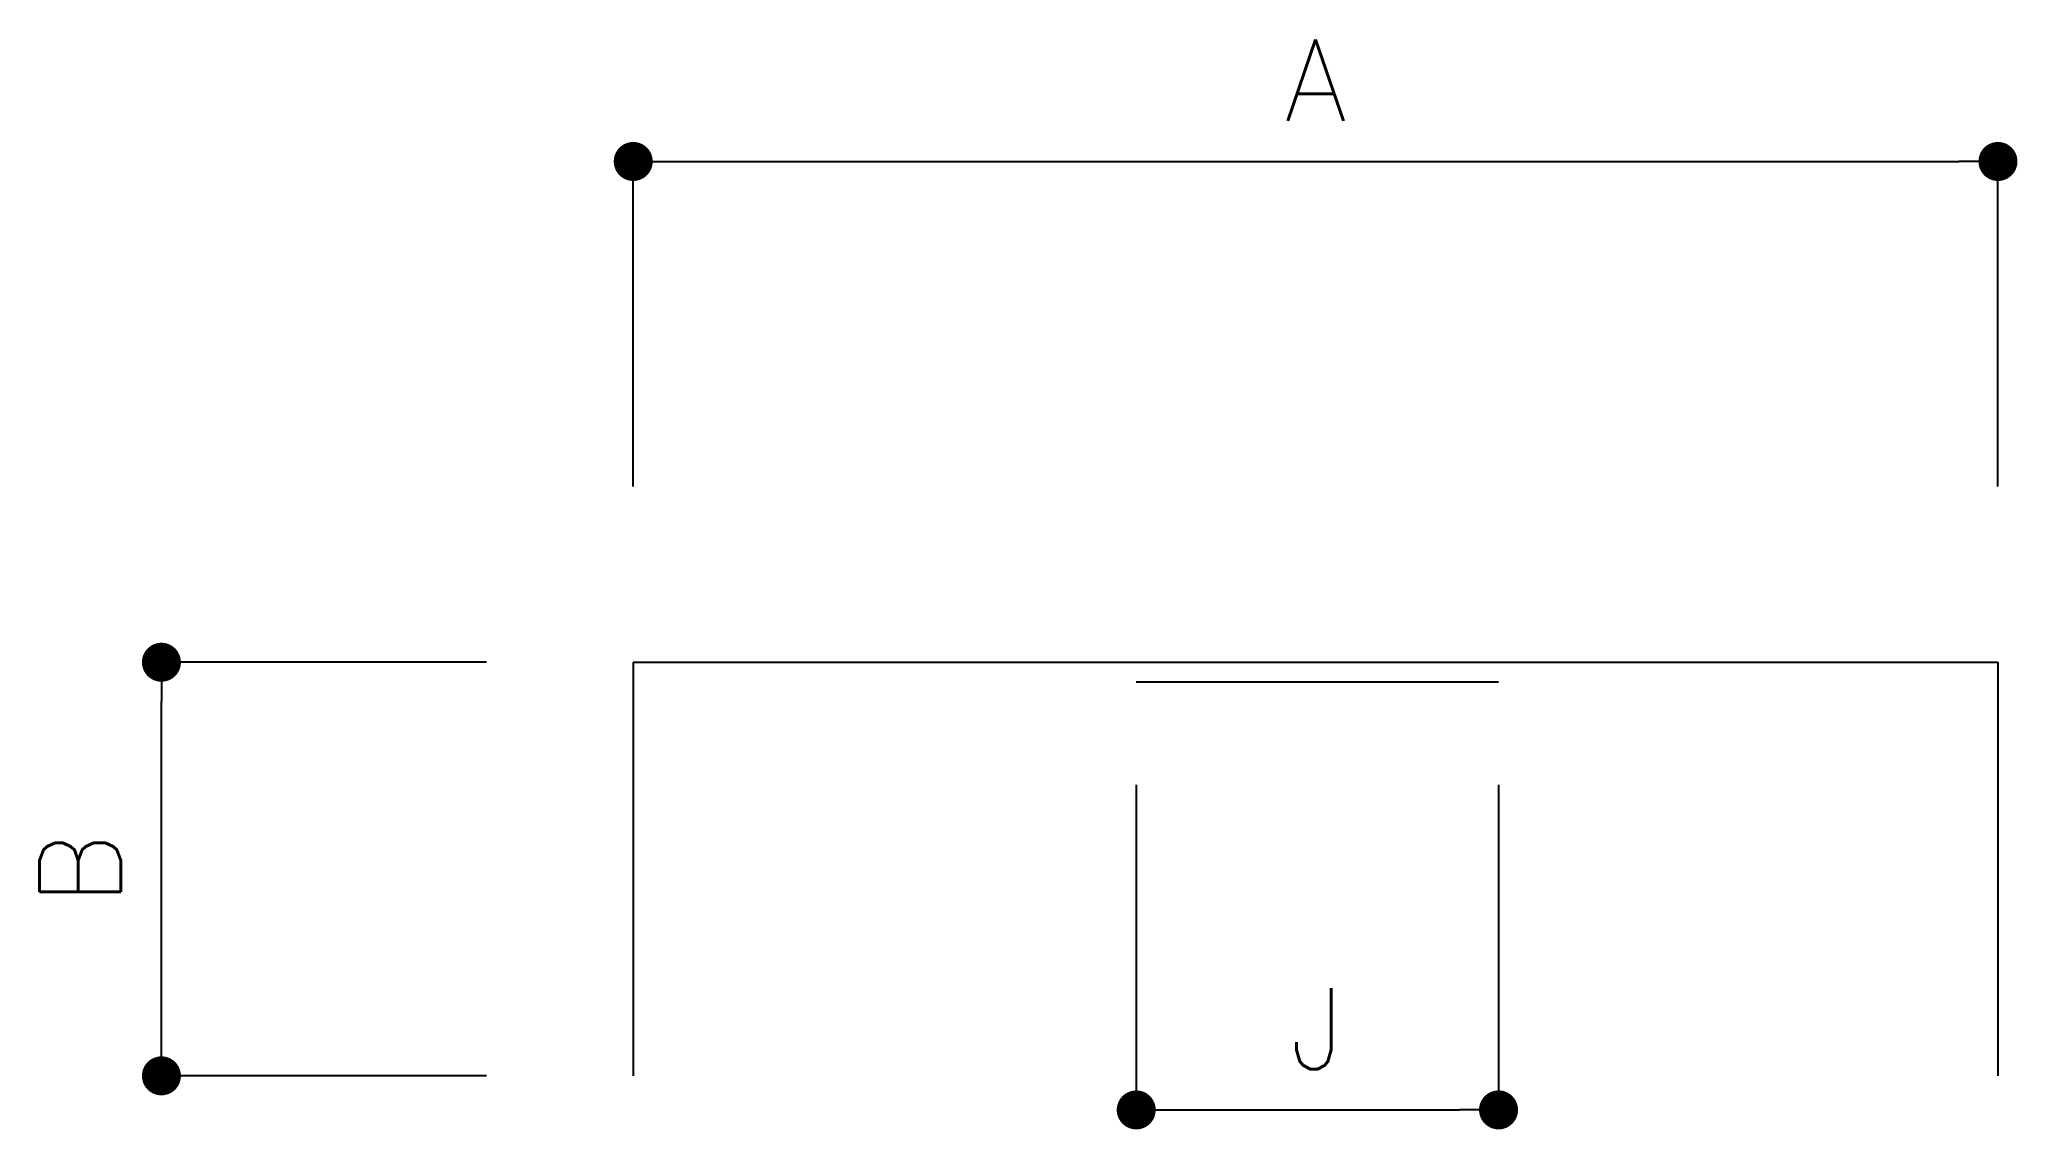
# Model space of a CAD drawing. Header units: millimetres. Extents: x -32 to 28.9, y -29.8 to 3.8.
import ezdxf

# ---------------------------------------------------------------- set-up
doc = ezdxf.new("R2010")
doc.units = ezdxf.units.MM
doc.header["$LTSCALE"] = 500
doc.header["$MEASUREMENT"] = 0
doc.styles.add('ROMANS', font='ROMANS.SHX')

# ---------------------------------------------------------------- blocks, each defined once
blk = doc.blocks.new('DOT')
at = {"color": 1}
blk.add_line((0, 0), (-1, 0), dxfattribs=at)
at = {"color": 7, "const_width": 0.5}
blk.add_lwpolyline([(-0.25, 0, 1), (0.25, 0, 1)], format="xyb", close=True, dxfattribs=at)

msp = doc.modelspace()

# ---------------------------------------------------------------- linework, layer by layer
at = {"color": 1}
for p, q in [((-13.737, -10), (-13.737, 0)), ((-12.537, 0), (27.055, 0)), ((28.255, -10), (28.255, 0)), ((-18.255, -15.405), (-28.255, -15.405)), ((-28.255, -26.928), (-28.255, -16.605)), ((1.74, -19.176), (1.74, -29.176)), ((12.888, -19.176), (12.888, -29.176)), ((-18.255, -28.128), (-28.255, -28.128)), ((2.94, -29.176), (11.688, -29.176))]:
    msp.add_line(p, q, dxfattribs=at)
at = {"color": 6}
for p, q in [((-13.737, -15.405), (28.255, -15.405)), ((-13.737, -15.405), (-13.737, -28.128)), ((28.255, -15.405), (28.255, -28.128)), ((1.74, -16.005), (12.888, -16.005))]:
    msp.add_line(p, q, dxfattribs=at)

# ---------------------------------------------------------------- block references
at = {"color": 1, "xscale": 1.200000000011642, "yscale": 1.200000000011642, "zscale": 1.2}
for p, rotation in [((-13.737, 0), 180), ((-28.255, -15.405), 90), ((-28.255, -28.128), 270), ((1.74, -29.176), 180)]:
    msp.add_blockref('DOT', p, dxfattribs=dict(at, rotation=rotation))
for p in [(28.255, 0), (12.888, -29.176)]:
    msp.add_blockref('DOT', p, dxfattribs=at)

# ---------------------------------------------------------------- texts
at = {"color": 7, "char_height": 2.5, "attachment_point": 5, "style": 'ROMANS'}
for s, insert in [('\\A1;A', (7.259, 2.5)), ('\\A1;J', (7.314, -26.676))]:
    msp.add_mtext(s, dxfattribs=dict(at, insert=insert))
at = {"color": 7, "insert": (-30.755, -21.767), "char_height": 2.5, "attachment_point": 5, "rotation": 90, "style": 'ROMANS'}
msp.add_mtext('\\A1;B', dxfattribs=at)

doc.saveas('drawing.dxf')
